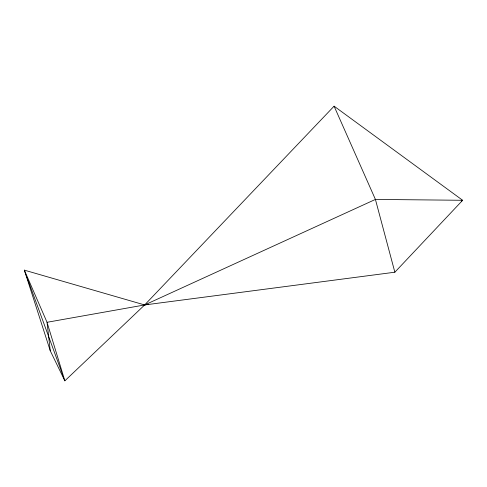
<?xml version="1.0" encoding="UTF-8"?>
<svg xmlns="http://www.w3.org/2000/svg" width="487" height="487" viewBox="0 0 487 487"><rect width="100%" height="100%" fill="white"/><g stroke="black" fill="none" stroke-linecap="round" stroke-linejoin="round"><path stroke-width="0.73" d="M394.854 272.209L462.65 200.285L334.094 106.178L144.651 304.947L64.856 380.822L50.271 350.804L24.35 270.139L144.651 304.947L394.854 272.209L375.416 199.42L334.094 106.178M461.408 201.149L462.65 200.285L375.416 199.42L144.651 304.947L47.038 322.291L24.35 270.139L64.856 380.822L47.038 322.291L50.271 350.804M146.094 304.472L144.651 304.947L148.371 304.192"/></g></svg>
